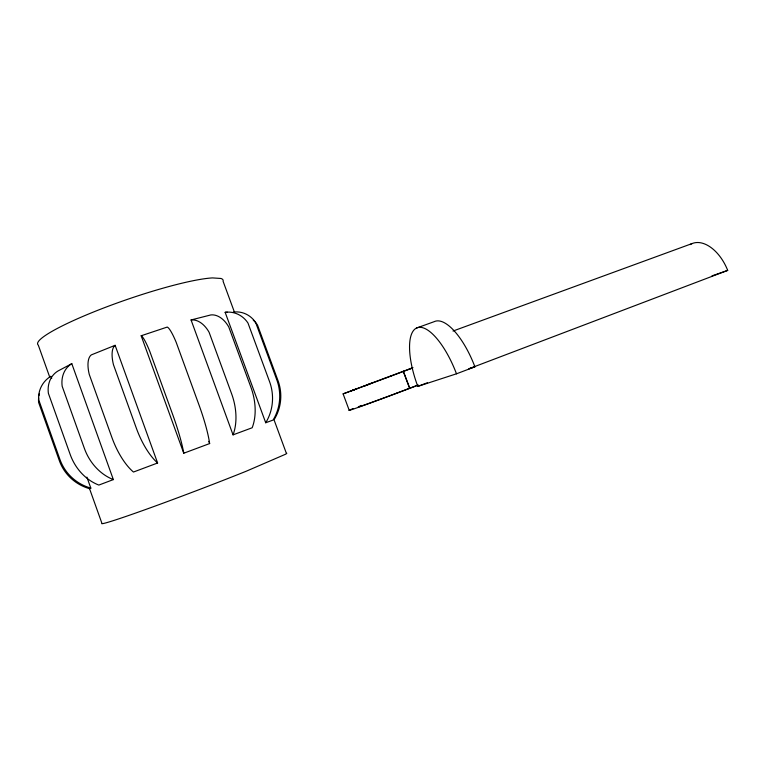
<?xml version="1.0" encoding="UTF-8"?>
<svg xmlns="http://www.w3.org/2000/svg" width="766" height="766" viewBox="0 0 766 766"><rect width="100%" height="100%" fill="white"/><g stroke="black" fill="none" stroke-linecap="round" stroke-linejoin="round"><path stroke-width="1.15" d="M71.803 363.678L58.044 370.964A25.537 21.802 60.3 0 0 48.382 393.322L70.185 454.468A46.774 39.64 67.5 0 0 98.843 485.07L113.349 479.593L71.803 363.678A25.939 21.879 60.7 0 0 62.18 386.294L84.394 448.426A47.521 39.775 67.5 0 0 113.349 479.593M38.616 397.937A25.335 24.388 -10.7 0 0 38.626 402.456L59.346 460.663A46.602 45.318 -22.7 0 0 89.545 488.67L90.828 488.124L86.893 477.113M115.12 345.313L91.326 354.888A26.159 11.155 67.7 0 0 89.249 374.392L111.893 437.443A47.77 20.06 69.3 0 0 133.456 472.038L157.605 462.999L115.12 345.313A26.293 10.619 67.8 0 0 113.473 364.74L136.31 428.079A48.009 19.093 69.3 0 0 157.605 462.999M349.229 410.346L343.111 393.887L371.472 383.201M418.332 385.078L409.638 388.4L403.213 371.299M357.042 388.63L351.383 390.794L355.615 389.262M416.503 328.049L434.226 321.653A55.841 21.103 68.9 0 1 474.91 366.809L456.488 373.808A56.167 20.318 69 0 0 417.403 327.685A56.167 20.318 69 0 0 417.805 386.39L427.342 382.77M690.089 244.603A37.161 22.53 67.2 0 1 727.7 270.398L468.916 368.762L474.91 366.809M397.142 392.968L415.507 386.007A39.305 0.527 -20.5 0 0 417.748 385.145M367.584 384.628L391.388 375.713M385.164 378.289L412.491 368.053M183.754 453.223L209.635 443.571A47.616 7.536 70.3 0 0 199.045 405.08L176.228 342.431A26.054 4.184 70.8 0 0 167.218 327.072L141.174 335.767L183.754 453.223A47.98 6.492 70.4 0 0 172.695 414.569L149.782 351.393A26.255 3.61 70.8 0 0 141.174 335.767M390.775 375.972L412.998 367.651M363.86 386.236L385.671 378.078M409.159 369.116L412.261 367.958M368.187 384.599L343.111 393.887M233.046 434.858L252.167 427.763A46.496 30.496 71.8 0 0 250.932 387.318L228.775 326.986A25.278 16.756 74.2 0 0 210.813 314.941L191.06 319.958L233.046 434.858A47.32 30.458 71.8 0 0 231.6 393.743L209.099 332.281A25.738 16.737 74.1 0 0 191.06 319.958M453.012 331.046L692.177 243.531M227.492 312.25L225.147 312.308L265.725 422.755L273.05 420.084A45.031 42.915 77.9 0 0 276.804 379.859L255.681 322.582A24.253 23.162 84.6 0 0 233.333 312.107M711.997 275.846L727.7 270.398M417.805 386.39L456.488 373.808M403.385 371.242L409.81 388.333L397.813 392.853A48.153 0.642 -20.5 0 1 353.183 408.565M234.386 312.011L223.097 281.314A98.105 13.051 -19.1 0 0 220.972 278.479L212.517 277.914A98.105 13.051 -19.1 0 0 102.357 308.507A98.105 13.051 -19.1 0 0 38.3 345.14L49.685 377.016M208.821 441.35L209.635 443.571M51.676 378.49L50.872 376.24A25.891 24.924 -10.2 0 0 38.769 399.986L59.949 459.495A47.607 46.324 -22.4 0 0 90.828 488.124M89.545 488.67L101.897 523.255A99.006 2.892 -20.8 0 0 148.077 508.624A99.006 2.892 -20.8 0 0 246.326 471.186L285.603 454.209A99.006 2.892 -20.8 0 0 286.302 453.146L274.027 419.778A44.562 43.997 60.1 0 0 278.02 380.673L257.539 325.119A23.832 23.219 43.4 0 0 253.268 320.178M265.725 422.755A46.056 43.815 78 0 0 269.555 381.612L247.973 323.022A24.809 23.65 84.6 0 0 225.147 312.308M38.932 395.687A25.335 24.388 -10.7 0 1 39.459 393.475M397.056 393.006A39.305 0.527 -20.5 0 1 359.082 406.803M358.296 406.803A39.305 0.527 -20.5 0 1 361.562 405.453"/></g></svg>
